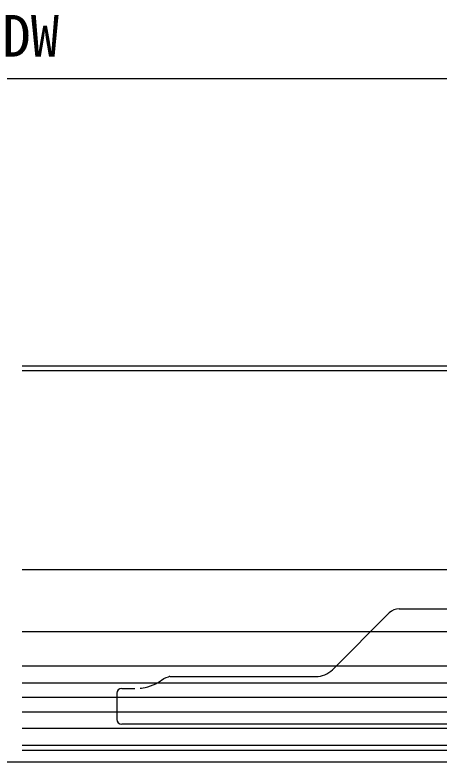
# Model space of a CAD drawing. Units: millimetres, scale not verified. Extents: x -525 to 525, y -783 to 779.
# Drawn here: x -18 to 71.3, y 115.2 to 272.6 of the extents above; entities that cross this region are included whole.
import ezdxf
from ezdxf.enums import TextEntityAlignment as Align

# ---------------------------------------------------------------- set-up
doc = ezdxf.new("R2010")
doc.units = ezdxf.units.MM
doc.header["$LTSCALE"] = 4
for name, color, linetype in [('0-4_YKK_12', 2, 'Continuous'), ('0-5_YKK_13', 4, 'Continuous'), ('0-7_YKK_D', 6, 'Continuous')]:
    doc.layers.add(name, color=color, linetype=linetype)
doc.styles.add('ＭＳ ゴシック', font='')
doc.styles.get('ＭＳ ゴシック').set_extended_font_data('MS Gothic')

msp = doc.modelspace()

# ---------------------------------------------------------------- linework, layer by layer
at = {"layer": '0-4_YKK_12'}
for p, q in [((-16.539, 198.699), (147.938, 198.699)), ((-16.539, 142.7), (131.237, 142.7)), ((147.938, 135.4), (-16.539, 135.4)), ((147.938, 131.8), (-16.539, 131.8)), ((147.938, 128.8), (-16.539, 128.8)), ((147.938, 125.7), (-16.539, 125.7)), ((147.938, 122.3), (-16.539, 122.3)), ((147.938, 118.7), (-16.539, 118.7)), ((-16.539, 117.7), (148.438, 117.7)), ((346.583, 115.2), (-363.195, 115.2))]:
    msp.add_line(p, q, dxfattribs=at)
at = {"layer": '0-5_YKK_13'}
for p, q in [((-16.539, 197.7), (135.438, 197.7)), ((135.438, 155.7), (-16.539, 155.7)), ((48.836, 134.665), (60.793, 146.622)), ((62.914, 147.5), (76.572, 147.5)), ((12.147, 131.988), (13.347, 132.784)), ((14.569, 133.2), (45.3, 133.2)), ((4.438, 130.7), (7.238, 130.7)), ((3.438, 129.7), (3.438, 124.2)), ((113.35, 123.2), (4.438, 123.2))]:
    msp.add_line(p, q, dxfattribs=at)
for points in [[(13.347, 132.784), (13.799, 133.044), (14.306, 133.183)], [(8.347, 130.762), (8.398, 130.768), (8.616, 130.796), (8.949, 130.848), (9.401, 130.937), (9.965, 131.08)]]:
    msp.add_lwpolyline(points, dxfattribs=at)
for centre, radius, start, end in [((62.914, 144.5), 3, 90, 135), ((45.3, 138.2), 5, 270, 315), ((14.569, 131.2), 2, 90, 97.55276), ((4.438, 129.7), 1, 90, 180), ((7.238, 140.7), 10, 285.82654, 299.40038), ((4.438, 124.2), 1, 180, 270)]:
    msp.add_arc(centre, radius, start, end, dxfattribs=at)
at = {"layer": '0-7_YKK_D'}
msp.add_line((131.938, 259.2), (-148.062, 259.2), dxfattribs=at)

# ---------------------------------------------------------------- texts
at = {"layer": '0-7_YKK_D', "style": 'ＭＳ ゴシック'}
msp.add_text('DW', height=8.798, dxfattribs=at).set_placement((-20.71, 261.2), align=Align.BOTTOM_LEFT)

doc.saveas('drawing.dxf')
